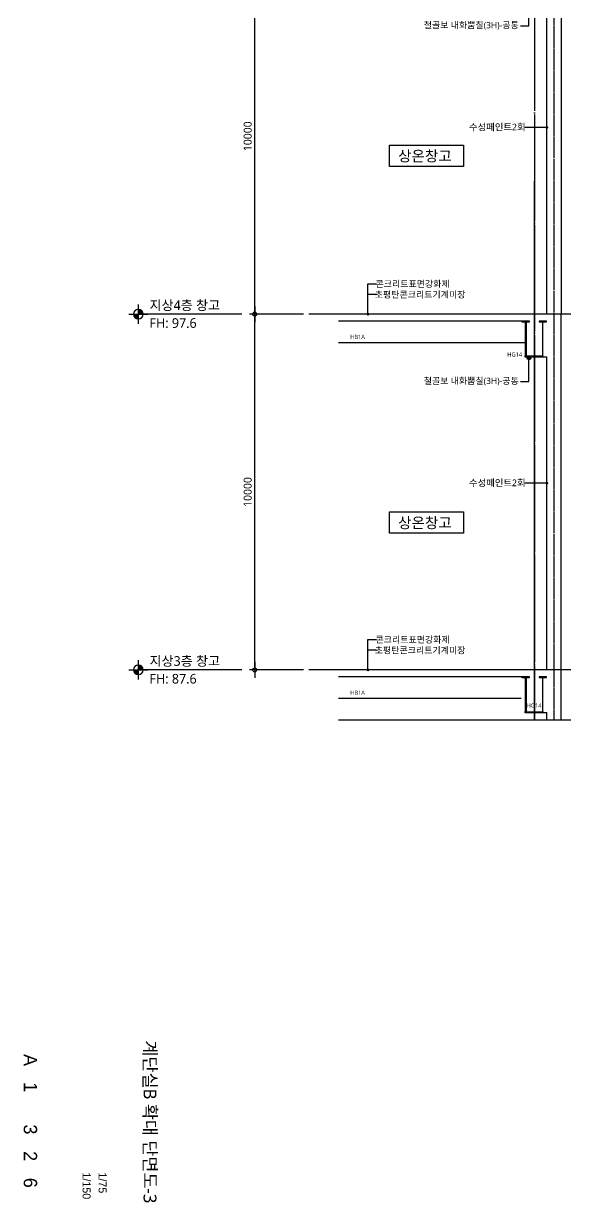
# Model space of a CAD drawing. Header units: millimetres. Extents: x 81033 to 452328, y -17390 to 42241.
# Drawn here: x 370124 to 385356, y -16757 to 16382 of the extents above; entities that cross this region are included whole.
import ezdxf
from ezdxf.enums import TextEntityAlignment as Align

# ---------------------------------------------------------------- set-up
doc = ezdxf.new("R2010")
doc.units = ezdxf.units.MM
doc.header["$LTSCALE"] = 100
doc.header["$MEASUREMENT"] = 0
doc.header["$PDSIZE"] = -10
doc.linetypes.add('CEN', pattern=[62, 60, -1, 0, -1])
doc.layers.get('0').update_dxf_attribs({"linetype": 'CONTINUOUS'})
doc.layers.get('Defpoints').update_dxf_attribs({"color": 171, "linetype": 'CONTINUOUS'})
for name, color, linetype in [('A-SYM', 7, 'CONTINUOUS'), ('CEN', 1, 'CEN'), ('CEN(ST)', 1, 'CEN'), ('CON', 2, 'CONTINUOUS'), ('FIN', 8, 'CONTINUOUS'), ('HF', 3, 'CONTINUOUS'), ('LED', 7, 'CONTINUOUS'), ('NDIM', 7, 'CONTINUOUS'), ('SYM', 7, 'CONTINUOUS'), ('TEXT(AXIS)', 2, 'CONTINUOUS'), ('TEXT(MIN)', 7, 'CONTINUOUS'), ('TEXT(노트)', 7, 'CONTINUOUS'), ('TEXT(실명)', 3, 'CONTINUOUS'), ('TEXT-TITLE', 6, 'CONTINUOUS'), ('TEXT-기입', 6, 'CONTINUOUS'), ('W', 7, 'CONTINUOUS')]:
    doc.layers.add(name, color=color, linetype=linetype)
doc.styles.add('CGS', font='cgse', dxfattribs={"bigfont": 'cgs'})
doc.styles.add('나눔바른고딕', font='NanumBarunGothic.ttf')
doc.dimstyles.new('NDIM 1200', dxfattribs={"dimscale": 75, "dimtxt": 3, "dimasz": 1, "dimexe": 2, "dimexo": 2, "dimgap": 1, "dimtad": 1, "dimdec": 0, "dimdsep": 46, "dimtxsty": 'CGS', "dimblk": 'DOT0', "dimcen": 1, "dimdle": 8, "dimclrd": 256, "dimclre": 256, "dimclrt": 256, "dimadec": 0, "dimazin": 0, "dimtfac": 1, "dimtdec": 0, "dimtix": 1, "dimtmove": 2, "dimatfit": 3, "dimldrblk": 'DOT0', "dimfxl": 1, "dimtolj": 1, "dimtzin": 0, "dimlwd": -1, "dimlwe": -1, "dimarcsym": 0})

# ---------------------------------------------------------------- blocks, each defined once
blk = doc.blocks.new('*U1014')
at = {"layer": 'W'}
h = blk.add_hatch(color=256, dxfattribs=at)
h.dxf.hatch_style = 1
h.paths.add_polyline_path([(-225, -15), (-235, -25), (-235, -15)])
h = blk.add_hatch(color=256, dxfattribs=at)
h.dxf.hatch_style = 1
h.paths.add_polyline_path([(225, -15), (235, -25), (235, -15)])
h = blk.add_hatch(color=256, dxfattribs=at)
h.dxf.hatch_style = 1
h.paths.add_polyline_path([(-225, -985), (-235, -975), (-235, -985)])
h = blk.add_hatch(color=256, dxfattribs=at)
h.dxf.hatch_style = 1
h.paths.add_polyline_path([(225, -985), (235, -975), (235, -985)])
at = {"layer": 'Defpoints'}
blk.add_point((0, 0), dxfattribs=at)
at = {"layer": 'HF', "color": 0, "linetype": 'ByBlock'}
for p, q in [((-135, 0), (-335, 0)), ((-335, 0), (-335, -15)), ((-135, -15), (-135, 0)), ((335, 0), (135, 0)), ((135, 0), (135, -15)), ((335, -15), (335, 0)), ((-335, -15), (-135, -15)), ((135, -15), (335, -15))]:
    blk.add_line(p, q, dxfattribs=at)
for points in [[(-235, -985), (-225, -985), (-225, -15), (-235, -15)], [(225, -985), (235, -985), (235, -15), (225, -15)], [(-250, -1000), (250, -1000), (250, -985), (-250, -985)]]:
    blk.add_lwpolyline(points, close=True, dxfattribs=at)
at = {"layer": 'W'}
for points in [[(-225, -15), (-235, -25), (-235, -15)], [(225, -15), (235, -25), (235, -15)], [(-225, -985), (-235, -975), (-235, -985)], [(225, -985), (235, -975), (235, -985)]]:
    blk.add_lwpolyline(points, close=True, dxfattribs=at)
blk = doc.blocks.new('DOT0')
blk.add_line((-3, 0), (3, 0))
at = {"color": 6}
blk.add_circle((0, 0), 0.75, dxfattribs=at)
blk = doc.blocks.new('*D1076')
at = {"layer": 'Defpoints', "color": 0, "ltscale": 0.4, "transparency": 16777216}
for p in [(376622, 18214), (378147, 18214), (378147, 8214)]:
    blk.add_point(p, dxfattribs=at)
at = {"layer": 'NDIM', "ltscale": 0.4, "transparency": 16777216}
for p, q in [((377997, 18214), (376472, 18214)), ((376622, 8289), (376622, 18139)), ((377997, 8214), (376472, 8214))]:
    blk.add_line(p, q, dxfattribs=at)
at = {"layer": 'NDIM', "ltscale": 0.4, "transparency": 16777216, "xscale": 75, "yscale": 75, "zscale": 75}
for p, rotation in [((376622, 18214), 90), ((376622, 8214), 270)]:
    blk.add_blockref('DOT0', p, dxfattribs=dict(at, rotation=rotation))
at = {"layer": 'NDIM', "ltscale": 0.4, "transparency": 16777216, "insert": (376425, 13214), "char_height": 225, "attachment_point": 5, "rotation": 90, "style": '나눔바른고딕'}
blk.add_mtext('\\A1;10000', dxfattribs=at)
blk = doc.blocks.new('A$C19853FC8')
at = {"layer": 'SYM'}
for p, q in [((1800, 0), (1800, 3600)), ((3600, 1800), (0, 1800))]:
    blk.add_line(p, q, dxfattribs=at)
blk.add_circle((1800, 1800), 900, dxfattribs=at)
for points in [[(900, 1800), (1800, 2700), (914, 1959), (1643, 2686)], [(914, 1959), (1643, 2686), (954, 2112), (1492, 2646)], [(954, 2112), (1492, 2646), (1025, 2260), (1346, 2576)], [(1025, 2260), (1346, 2576), (1109, 2378), (1222, 2491)], [(1800, 900), (2700, 1800), (1959, 914), (2686, 1643)], [(1959, 914), (2686, 1643), (2112, 954), (2646, 1492)], [(2112, 954), (2646, 1492), (2260, 1025), (2576, 1346)], [(2260, 1025), (2576, 1346), (2378, 1109), (2491, 1222)]]:
    blk.add_solid(points, dxfattribs=at)
at = {"layer": 'SYM', "linetype": 'Continuous'}
for points in [[(1800, 2700), (1800, 1800), (900, 1800)], [(2700, 1800), (1800, 900), (1800, 1800)]]:
    blk.add_solid(points, dxfattribs=at)
blk = doc.blocks.new('*D1086')
at = {"layer": 'Defpoints', "color": 0, "ltscale": 0.4, "transparency": 16777216}
for p in [(376622, 8214), (378147, 8214), (378147, -1786)]:
    blk.add_point(p, dxfattribs=at)
at = {"layer": 'NDIM', "ltscale": 0.4, "transparency": 16777216}
for p, q in [((377997, 8214), (376472, 8214)), ((376622, -1711), (376622, 8139)), ((377997, -1786), (376472, -1786))]:
    blk.add_line(p, q, dxfattribs=at)
at = {"layer": 'NDIM', "ltscale": 0.4, "transparency": 16777216, "xscale": 75, "yscale": 75, "zscale": 75}
for p, rotation in [((376622, 8214), 90), ((376622, -1786), 270)]:
    blk.add_blockref('DOT0', p, dxfattribs=dict(at, rotation=rotation))
at = {"layer": 'NDIM', "ltscale": 0.4, "transparency": 16777216, "insert": (376425, 3214), "char_height": 225, "attachment_point": 5, "rotation": 90, "style": '나눔바른고딕'}
blk.add_mtext('\\A1;10000', dxfattribs=at)

msp = doc.modelspace()

# ---------------------------------------------------------------- hatches: boundary and pattern name
at = {"ltscale": 10000}
h = msp.add_hatch(color=256, dxfattribs=at)
h.dxf.hatch_style = 1
edge = h.paths.add_edge_path()
edge.add_arc((384332, 6979.9), 50, -180, 180)
at = {"layer": 'LED', "ltscale": 10000}
h = msp.add_hatch(color=256, dxfattribs=at)
h.dxf.hatch_style = 1
edge = h.paths.add_edge_path()
edge.add_arc((384836.6, 13462), 39.3, 360, 720, ccw=False)
h = msp.add_hatch(color=256, dxfattribs=at)
h.dxf.hatch_style = 1
edge = h.paths.add_edge_path()
edge.add_arc((379805.7, 8211.9), 39.3, 360, 720, ccw=False)
h = msp.add_hatch(color=256, dxfattribs=at)
h.dxf.hatch_style = 1
edge = h.paths.add_edge_path()
edge.add_arc((384836.6, 3462), 39.3, 360, 720, ccw=False)
h = msp.add_hatch(color=256, dxfattribs=at)
h.dxf.hatch_style = 1
edge = h.paths.add_edge_path()
edge.add_arc((379805.7, -1788.1), 39.3, 360, 720, ccw=False)

# ---------------------------------------------------------------- linework, layer by layer
at = {"ltscale": 10000}
for points in [[(380413, 12965.6), (382494.8, 12965.6), (382494.8, 12365.6), (380413, 12365.6)], [(380413, 2654.1), (382494.8, 2654.1), (382494.8, 2054.1), (380413, 2054.1)]]:
    msp.add_lwpolyline(points, close=True, dxfattribs=at)
at = {"layer": 'A-SYM'}
for points in [[(384835.1, 13458.8), (384218.7, 13458.8)], [(384835.1, 3458.8), (384218.7, 3458.8)]]:
    msp.add_lwpolyline(points, dxfattribs=at)
at = {"layer": 'A-SYM', "const_width": 30}
for points in [[(384835.1, 13473.8, 1), (384835.1, 13443.8, 1)], [(384835.1, 3473.8, 1), (384835.1, 3443.8, 1)]]:
    msp.add_lwpolyline(points, format="xyb", close=True, dxfattribs=at)
at = {"layer": 'CEN', "ltscale": 10000}
for p, q in [((384485.1, -3195), (384485.1, 11953.2)), ((402252, 8213.9), (378147.4, 8213.9)), ((402252, -1786.1), (378147.4, -1786.1))]:
    msp.add_line(p, q, dxfattribs=at)
at = {"layer": 'CEN(ST)', "ltscale": 0.1}
msp.add_line((385035.1, 35527.7), (385035.1, -3195), dxfattribs=at)
at = {"layer": 'CEN(ST)', "ltscale": 0.5}
msp.add_lwpolyline([(384485.1, 35527.7), (384485.1, -3195)], dxfattribs=at)
at = {"layer": 'CON', "ltscale": 0.1}
for p, q in [((385235.1, 32813.9), (385235.1, 8213.9)), ((384835.1, 8213.9), (384835.1, 17013.9))]:
    msp.add_line(p, q, dxfattribs=at)
at = {"layer": 'CON', "ltscale": 1000}
for p, q in [((384835.1, 8213.9), (378981.9, 8213.9)), ((384350.1, 8013.9), (378981.9, 8013.9)), ((385235.1, -3195), (385235.1, 8213.9)), ((384735.1, 7013.9), (384835.1, 7013.9)), ((384835.1, -1786.1), (384835.1, 7013.9)), ((384835.1, -1786.1), (378981.9, -1786.1)), ((384350.1, -1986.1), (378981.9, -1986.1)), ((384735.1, -2986.1), (384835.1, -2986.1)), ((384835.1, -3195), (384835.1, -2986.1))]:
    msp.add_line(p, q, dxfattribs=at)
at = {"layer": 'FIN'}
for p, q in [((378981.9, 7413.9), (384260.1, 7413.9)), ((378981.9, -2586.1), (384113.1, -2586.1))]:
    msp.add_line(p, q, dxfattribs=at)
at = {"layer": 'FIN', "ltscale": 10000}
for points in [[(384756.1, 7001.9), (384223.1, 7001.9), (384223.1, 7040.9), (384238.1, 7040.9), (384238.1, 7986.9), (384138.1, 7986.9), (384138.1, 8013.9), (384150.1, 8013.9), (384150.1, 7998.9), (384250.1, 7998.9), (384250.1, 7028.9), (384235.1, 7028.9), (384235.1, 7013.9), (384756.1, 7013.9)], [(384756.1, -2998.1), (384223.1, -2998.1), (384223.1, -2959.1), (384238.1, -2959.1), (384238.1, -2013.1), (384138.1, -2013.1), (384138.1, -1986.1), (384150.1, -1986.1), (384150.1, -2001.1), (384250.1, -2001.1), (384250.1, -2971.1), (384235.1, -2971.1), (384235.1, -2986.1), (384756.1, -2986.1)]]:
    msp.add_lwpolyline(points, close=True, dxfattribs=at)
at = {"layer": 'LED', "ltscale": 10000}
for p, q in [((384332, 16320.8), (384332, 16979.9)), ((384089.3, 16320.8), (384332, 16320.8)), ((384332, 6320.8), (384332, 6979.9)), ((384089.3, 6320.8), (384332, 6320.8))]:
    msp.add_line(p, q, dxfattribs=at)
msp.add_circle((384332, 6979.9), 50, dxfattribs=at)
at = {"layer": 'SYM', "ltscale": 1000}
for p, q in [((376258.4, 8213.9), (373350.9, 8213.9)), ((376258.4, -1786.1), (373350.9, -1786.1))]:
    msp.add_line(p, q, dxfattribs=at)
at = {"layer": 'SYM', "ltscale": 10000}
msp.add_lwpolyline([(378981.6, -3195), (390782.7, -3195), (390762.5, -3277.5), (390884, -3112.5), (390863.7, -3195), (402460.2, -3195)], dxfattribs=at)
at = {"layer": 'TEXT(MIN)', "ltscale": 10000}
for p, q in [((380044.3, 8763.3), (379804.3, 8763.3)), ((380044.3, -1236.7), (379804.3, -1236.7))]:
    msp.add_line(p, q, dxfattribs=at)

# ---------------------------------------------------------------- block references
at = {"ltscale": 1000, "xscale": -0.15, "yscale": 0.15, "zscale": 0.15}
for p in [(373620.9, 7943.9), (373620.9, -2056.1)]:
    msp.add_blockref('A$C19853FC8', p, dxfattribs=at)
at = {"layer": 'HF'}
for p in [(384485.1, 8013.9), (384485.1, -1986.1)]:
    msp.add_blockref('*U1014', p, dxfattribs=at)

# ---------------------------------------------------------------- texts
at = {"layer": 'TEXT(AXIS)', "style": '나눔바른고딕'}
for s, p in [('지상4층 창고', (373663.4, 8463.9)), ('FH: 97.6', (373663.4, 7963.9)), ('지상3층 창고', (373663.4, -1536.1)), ('FH: 87.6', (373663.4, -2036.1))]:
    msp.add_text(s, height=270, dxfattribs=at).set_placement(p, align=Align.MIDDLE_LEFT)
at = {"layer": 'TEXT(MIN)', "style": '나눔바른고딕'}
for s, p in [('철골보 내화뿜칠(3H)-공통', (384045.4, 16338.4)), ('콘크리트표면강화제', (382102.7, 9063.3)), ('초평탄콘크리트기계미장', (382545.8, 8763.3)), ('철골보 내화뿜칠(3H)-공통', (384045.4, 6338.4)), ('콘크리트표면강화제', (382102.7, -936.7)), ('초평탄콘크리트기계미장', (382545.8, -1236.7))]:
    msp.add_text(s, height=180, dxfattribs=at).set_placement(p, align=Align.MIDDLE_RIGHT)
at = {"layer": 'TEXT(노트)', "style": '나눔바른고딕'}
for s, height, p in [('수성페인트2회', 187.5, (382646.2, 13471.1)), ('HB1A', 120, (379303.5, 7572.4)), ('HG14', 120, (383721.1, 7080.5)), ('수성페인트2회', 187.5, (382646.2, 3471.1)), ('HB1A', 120, (379303.5, -2427.6)), ('HG14', 120, (384267.5, -2788.9))]:
    msp.add_text(s, height=height, dxfattribs=at).set_placement(p, align=Align.MIDDLE_LEFT)
at = {"layer": 'TEXT(실명)', "style": '나눔바른고딕'}
for p in [(381406.8, 12663.4), (381406.8, 2351.8)]:
    msp.add_text('상온창고', height=300, dxfattribs=at).set_placement(p, align=Align.MIDDLE)
at = {"layer": 'TEXT-TITLE', "style": '나눔바른고딕'}
msp.add_text('계단실B 확대 단면도-3', height=360, rotation=270, dxfattribs=at).set_placement((373678.8, -14493.2), align=Align.MIDDLE_CENTER)
at = {"layer": 'TEXT-기입', "style": 'CGS'}
for s, p in [('A', (370317.2, -12755.8)), ('1', (370317.2, -13515.2)), ('3', (370317.2, -14705.8)), ('2', (370317.2, -15455.8)), ('6', (370317.2, -16205.8))]:
    msp.add_text(s, height=375, rotation=270, dxfattribs=at).set_placement(p, align=Align.MIDDLE_CENTER)
for s, p in [('1/150', (371715.7, -15915.3)), ('1/75', (372165.7, -15915.3))]:
    msp.add_text(s, height=225, rotation=270, dxfattribs=at).set_placement(p, align=Align.BOTTOM_LEFT)

# ---------------------------------------------------------------- dimensions: what is measured, and where the dimension line sits
at = {"layer": 'NDIM', "ltscale": 0.4}
for base, p1, p2, picture, middle in [((376622.3, 18213.9), (378147.4, 8213.9), (378147.4, 18213.9), '*D1076', (376425.2, 13213.9)), ((376622.3, 8213.9), (378147.4, -1786.1), (378147.4, 8213.9), '*D1086', (376425.2, 3213.9))]:
    dim = msp.add_linear_dim(base=base, p1=p1, p2=p2, angle=90, dimstyle='NDIM 1200', override={"dimtxsty": '나눔바른고딕'}, dxfattribs=at)
    dim.commit()
    dim.dimension.update_dxf_attribs({"geometry": picture, "text_midpoint": middle})

# ---------------------------------------------------------------- leaders
at = {"layer": 'LED', "ltscale": 10000}
for points in [[(379804.3, 8206.7), (379804.3, 9063.3), (380044.3, 9063.3)], [(379804.3, -1793.3), (379804.3, -936.7), (380044.3, -936.7)]]:
    msp.add_leader(points, dimstyle='NDIM 1200', override={"dimscale": 20, "dimtad": 0, "dimclrd": 256, "dimldrblk": 'Dot'}, dxfattribs=at)

doc.saveas('drawing.dxf')
